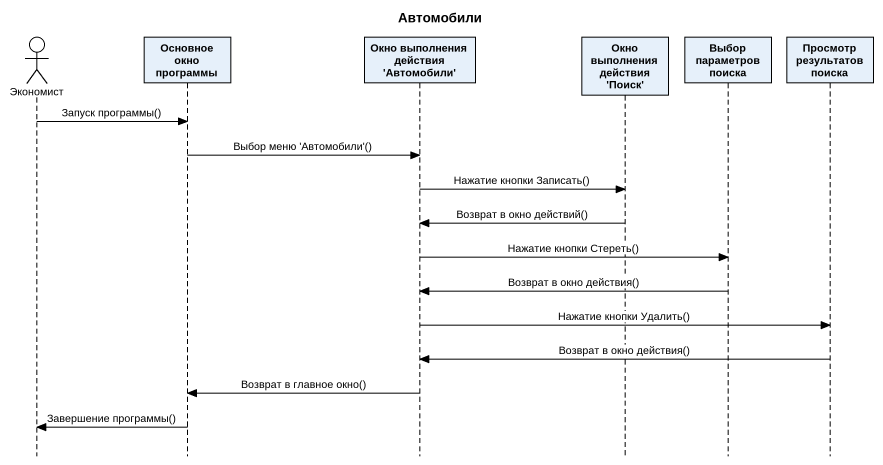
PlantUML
@startuml
title Автомобили
hide footbox
actor Экономист
participant "Основное окно программы" as Основное_окно_программы
participant "Окно выполнения действия 'Автомобили'" as Окно_выполнения_действия
participant "Окно выполнения действия 'Поиск'" as Окно_выполнения_действия_2
participant "Выбор параметров поиска" as Выбор_параметров_поиска
participant "Просмотр результатов поиска" as Просмотр_результатов_поиска

Экономист -> Основное_окно_программы : Запуск программы()
Основное_окно_программы -> Окно_выполнения_действия : Выбор меню 'Автомобили'()
Окно_выполнения_действия -> Окно_выполнения_действия_2 : Нажатие кнопки Записать()
Окно_выполнения_действия_2 -> Окно_выполнения_действия : Возврат в окно действий()
Окно_выполнения_действия -> Выбор_параметров_поиска : Нажатие кнопки Стереть()
Выбор_параметров_поиска -> Окно_выполнения_действия : Возврат в окно действия()
Окно_выполнения_действия -> Просмотр_результатов_поиска : Нажатие кнопки Удалить()
Просмотр_результатов_поиска -> Окно_выполнения_действия : Возврат в окно действия()
Окно_выполнения_действия -> Основное_окно_программы : Возврат в главное окно()
Основное_окно_программы -> Экономист : Завершение программы()
@enduml
